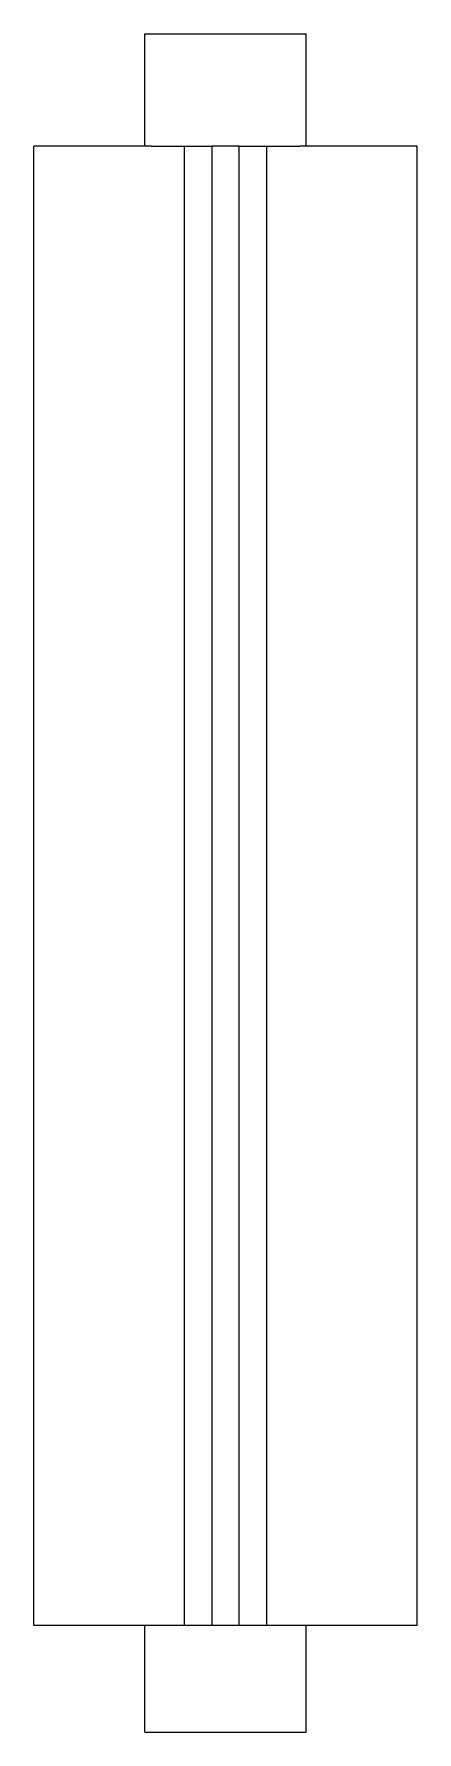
# Model space of a CAD drawing. Header units: metres. Extents: x 0 to 14, y -62.1 to 0.
import ezdxf

# ---------------------------------------------------------------- set-up
doc = ezdxf.new("R2010")
doc.units = ezdxf.units.M

msp = doc.modelspace()

# ---------------------------------------------------------------- linework, layer by layer
for points in [[(4.05, 0), (4.055, 0), (4.06, 0), (4.066, 0), (4.075, 0), (4.091, 0), (4.106, 0), (4.122, 0), (4.146, 0), (4.172, 0), (4.197, 0), (4.226, 0), (4.261, 0), (4.297, 0), (4.332, 0), (4.374, 0), (4.419, 0), (4.464, 0), (4.51, 0), (4.563, 0), (4.617, 0), (4.671, 0), (4.729, 0), (4.791, 0), (4.852, 0), (4.914, 0), (4.983, 0), (5.052, 0), (5.121, 0), (5.193, 0), (5.269, 0), (5.344, 0), (5.42, 0), (5.5, 0), (5.581, 0), (5.662, 0), (5.744, 0), (5.83, 0), (5.916, 0), (6.001, 0), (6.089, 0), (6.178, 0), (6.267, 0), (6.357, 0), (6.448, 0), (6.539, 0), (6.631, 0), (6.723, 0), (6.815, 0), (6.908, 0), (7, 0)], [(4.05, -4.1), (4.05, -4.018), (4.05, -3.936), (4.05, -3.854), (4.05, -3.772), (4.05, -3.69), (4.05, -3.608), (4.05, -3.526), (4.05, -3.444), (4.05, -3.362), (4.05, -3.28), (4.05, -3.198), (4.05, -3.116), (4.05, -3.034), (4.05, -2.952), (4.05, -2.87), (4.05, -2.788), (4.05, -2.706), (4.05, -2.624), (4.05, -2.542), (4.05, -2.46), (4.05, -2.378), (4.05, -2.296), (4.05, -2.214), (4.05, -2.132), (4.05, -2.05), (4.05, -1.968), (4.05, -1.886), (4.05, -1.804), (4.05, -1.722), (4.05, -1.64), (4.05, -1.558), (4.05, -1.476), (4.05, -1.394), (4.05, -1.312), (4.05, -1.23), (4.05, -1.148), (4.05, -1.066), (4.05, -0.984), (4.05, -0.902), (4.05, -0.82), (4.05, -0.738), (4.05, -0.656), (4.05, -0.574), (4.05, -0.492), (4.05, -0.41), (4.05, -0.328), (4.05, -0.246), (4.05, -0.164), (4.05, -0.082), (4.05, 0)], [(7, 0), (7.092, 0), (7.185, 0), (7.277, 0), (7.369, 0), (7.461, 0), (7.552, 0), (7.643, 0), (7.733, 0), (7.822, 0), (7.911, 0), (7.999, 0), (8.084, 0), (8.17, 0), (8.256, 0), (8.338, 0), (8.419, 0), (8.5, 0), (8.58, 0), (8.656, 0), (8.731, 0), (8.807, 0), (8.879, 0), (8.948, 0), (9.017, 0), (9.086, 0), (9.148, 0), (9.209, 0), (9.271, 0), (9.329, 0), (9.383, 0), (9.437, 0), (9.49, 0), (9.536, 0), (9.581, 0), (9.626, 0), (9.668, 0), (9.703, 0), (9.739, 0), (9.774, 0), (9.803, 0), (9.828, 0), (9.854, 0), (9.878, 0), (9.894, 0), (9.909, 0), (9.925, 0), (9.934, 0), (9.94, 0), (9.945, 0), (9.95, 0)], [(9.95, -4.1), (9.95, -4.018), (9.95, -3.936), (9.95, -3.854), (9.95, -3.772), (9.95, -3.69), (9.95, -3.608), (9.95, -3.526), (9.95, -3.444), (9.95, -3.362), (9.95, -3.28), (9.95, -3.198), (9.95, -3.116), (9.95, -3.034), (9.95, -2.952), (9.95, -2.87), (9.95, -2.788), (9.95, -2.706), (9.95, -2.624), (9.95, -2.542), (9.95, -2.46), (9.95, -2.378), (9.95, -2.296), (9.95, -2.214), (9.95, -2.132), (9.95, -2.05), (9.95, -1.968), (9.95, -1.886), (9.95, -1.804), (9.95, -1.722), (9.95, -1.64), (9.95, -1.558), (9.95, -1.476), (9.95, -1.394), (9.95, -1.312), (9.95, -1.23), (9.95, -1.148), (9.95, -1.066), (9.95, -0.984), (9.95, -0.902), (9.95, -0.82), (9.95, -0.738), (9.95, -0.656), (9.95, -0.574), (9.95, -0.492), (9.95, -0.41), (9.95, -0.328), (9.95, -0.246), (9.95, -0.164), (9.95, -0.082), (9.95, 0)], [(0, -58.2), (0, -57.118), (0, -56.036), (0, -54.954), (0, -53.872), (0, -52.79), (0, -51.708), (0, -50.626), (0, -49.544), (0, -48.462), (0, -47.38), (0, -46.298), (0, -45.216), (0, -44.134), (0, -43.052), (0, -41.97), (0, -40.888), (0, -39.806), (0, -38.724), (0, -37.642), (0, -36.56), (0, -35.478), (0, -34.396), (0, -33.314), (0, -32.232), (0, -31.15), (0, -30.068), (0, -28.986), (0, -27.904), (0, -26.822), (0, -25.74), (0, -24.658), (0, -23.576), (0, -22.494), (0, -21.412), (0, -20.33), (0, -19.248), (0, -18.166), (0, -17.084), (0, -16.002), (0, -14.92), (0, -13.838), (0, -12.756), (0, -11.674), (0, -10.592), (0, -9.51), (0, -8.428), (0, -7.346), (0, -6.264), (0, -5.182), (0, -4.1)], [(4.278, -4.1), (4.13, -4.1), (3.981, -4.1), (3.833, -4.1), (3.688, -4.1), (3.546, -4.1), (3.404, -4.1), (3.262, -4.1), (3.126, -4.1), (2.992, -4.1), (2.857, -4.1), (2.725, -4.1), (2.599, -4.1), (2.473, -4.1), (2.347, -4.1), (2.227, -4.1), (2.11, -4.1), (1.993, -4.1), (1.877, -4.1), (1.77, -4.1), (1.663, -4.1), (1.556, -4.1), (1.455, -4.1), (1.359, -4.1), (1.263, -4.1), (1.167, -4.1), (1.082, -4.1), (0.997, -4.1), (0.912, -4.1), (0.832, -4.1), (0.76, -4.1), (0.687, -4.1), (0.614, -4.1), (0.552, -4.1), (0.492, -4.1), (0.431, -4.1), (0.375, -4.1), (0.328, -4.1), (0.28, -4.1), (0.233, -4.1), (0.195, -4.1), (0.161, -4.1), (0.127, -4.1), (0.095, -4.1), (0.074, -4.1), (0.054, -4.1), (0.033, -4.1), (0.021, -4.1), (0.014, -4.1), (0.007, -4.1), (0, -4.1)], [(4.278, -4.1), (4.32, -4.1), (4.362, -4.1), (4.405, -4.1), (4.446, -4.1), (4.487, -4.1), (4.527, -4.1), (4.568, -4.1), (4.607, -4.1), (4.645, -4.1), (4.684, -4.1), (4.721, -4.1), (4.757, -4.1), (4.793, -4.1), (4.83, -4.1), (4.864, -4.1), (4.897, -4.1), (4.931, -4.1), (4.964, -4.1), (4.994, -4.1), (5.025, -4.1), (5.055, -4.1), (5.084, -4.1), (5.112, -4.1), (5.139, -4.1), (5.167, -4.1), (5.191, -4.1), (5.215, -4.1), (5.239, -4.1), (5.262, -4.1), (5.283, -4.1), (5.304, -4.1), (5.325, -4.1), (5.342, -4.1), (5.36, -4.1), (5.377, -4.1), (5.393, -4.1), (5.406, -4.1), (5.42, -4.1), (5.433, -4.1), (5.444, -4.1), (5.454, -4.1), (5.464, -4.1), (5.473, -4.1), (5.479, -4.1), (5.485, -4.1), (5.49, -4.1), (5.494, -4.1), (5.496, -4.1), (5.498, -4.1), (5.5, -4.1)], [(5.5, -58.2), (5.5, -57.118), (5.5, -56.036), (5.5, -54.954), (5.5, -53.872), (5.5, -52.79), (5.5, -51.708), (5.5, -50.626), (5.5, -49.544), (5.5, -48.462), (5.5, -47.38), (5.5, -46.298), (5.5, -45.216), (5.5, -44.134), (5.5, -43.052), (5.5, -41.97), (5.5, -40.888), (5.5, -39.806), (5.5, -38.724), (5.5, -37.642), (5.5, -36.56), (5.5, -35.478), (5.5, -34.396), (5.5, -33.314), (5.5, -32.232), (5.5, -31.15), (5.5, -30.068), (5.5, -28.986), (5.5, -27.904), (5.5, -26.822), (5.5, -25.74), (5.5, -24.658), (5.5, -23.576), (5.5, -22.494), (5.5, -21.412), (5.5, -20.33), (5.5, -19.248), (5.5, -18.166), (5.5, -17.084), (5.5, -16.002), (5.5, -14.92), (5.5, -13.838), (5.5, -12.756), (5.5, -11.674), (5.5, -10.592), (5.5, -9.51), (5.5, -8.428), (5.5, -7.346), (5.5, -6.264), (5.5, -5.182), (5.5, -4.1)], [(5.5, -4.1), (5.52, -4.1), (5.54, -4.1), (5.56, -4.1), (5.58, -4.1), (5.6, -4.1), (5.62, -4.1), (5.64, -4.1), (5.66, -4.1), (5.68, -4.1), (5.7, -4.1), (5.72, -4.1), (5.74, -4.1), (5.76, -4.1), (5.78, -4.1), (5.8, -4.1), (5.82, -4.1), (5.84, -4.1), (5.86, -4.1), (5.88, -4.1), (5.9, -4.1), (5.92, -4.1), (5.94, -4.1), (5.96, -4.1), (5.98, -4.1), (6, -4.1), (6.02, -4.1), (6.04, -4.1), (6.06, -4.1), (6.08, -4.1), (6.1, -4.1), (6.12, -4.1), (6.14, -4.1), (6.16, -4.1), (6.18, -4.1), (6.2, -4.1), (6.22, -4.1), (6.24, -4.1), (6.26, -4.1), (6.28, -4.1), (6.3, -4.1), (6.32, -4.1), (6.34, -4.1), (6.36, -4.1), (6.38, -4.1), (6.4, -4.1), (6.42, -4.1), (6.44, -4.1), (6.46, -4.1), (6.48, -4.1), (6.5, -4.1)], [(7.5, -4.1), (7.48, -4.1), (7.46, -4.1), (7.44, -4.1), (7.42, -4.1), (7.4, -4.1), (7.38, -4.1), (7.36, -4.1), (7.34, -4.1), (7.32, -4.1), (7.3, -4.1), (7.28, -4.1), (7.26, -4.1), (7.24, -4.1), (7.22, -4.1), (7.2, -4.1), (7.18, -4.1), (7.16, -4.1), (7.14, -4.1), (7.12, -4.1), (7.1, -4.1), (7.08, -4.1), (7.06, -4.1), (7.04, -4.1), (7.02, -4.1), (7, -4.1), (6.98, -4.1), (6.96, -4.1), (6.94, -4.1), (6.92, -4.1), (6.9, -4.1), (6.88, -4.1), (6.86, -4.1), (6.84, -4.1), (6.82, -4.1), (6.8, -4.1), (6.78, -4.1), (6.76, -4.1), (6.74, -4.1), (6.72, -4.1), (6.7, -4.1), (6.68, -4.1), (6.66, -4.1), (6.64, -4.1), (6.62, -4.1), (6.6, -4.1), (6.58, -4.1), (6.56, -4.1), (6.54, -4.1), (6.52, -4.1), (6.5, -4.1)], [(6.5, -4.1), (6.5, -5.182), (6.5, -6.264), (6.5, -7.346), (6.5, -8.428), (6.5, -9.51), (6.5, -10.592), (6.5, -11.674), (6.5, -12.756), (6.5, -13.838), (6.5, -14.92), (6.5, -16.002), (6.5, -17.084), (6.5, -18.166), (6.5, -19.248), (6.5, -20.33), (6.5, -21.412), (6.5, -22.494), (6.5, -23.576), (6.5, -24.658), (6.5, -25.74), (6.5, -26.822), (6.5, -27.904), (6.5, -28.986), (6.5, -30.068), (6.5, -31.15), (6.5, -32.232), (6.5, -33.314), (6.5, -34.396), (6.5, -35.478), (6.5, -36.56), (6.5, -37.642), (6.5, -38.724), (6.5, -39.806), (6.5, -40.888), (6.5, -41.97), (6.5, -43.052), (6.5, -44.134), (6.5, -45.216), (6.5, -46.298), (6.5, -47.38), (6.5, -48.462), (6.5, -49.544), (6.5, -50.626), (6.5, -51.708), (6.5, -52.79), (6.5, -53.872), (6.5, -54.954), (6.5, -56.036), (6.5, -57.118), (6.5, -58.2)], [(7.5, -58.2), (7.5, -57.118), (7.5, -56.036), (7.5, -54.954), (7.5, -53.872), (7.5, -52.79), (7.5, -51.708), (7.5, -50.626), (7.5, -49.544), (7.5, -48.462), (7.5, -47.38), (7.5, -46.298), (7.5, -45.216), (7.5, -44.134), (7.5, -43.052), (7.5, -41.97), (7.5, -40.888), (7.5, -39.806), (7.5, -38.724), (7.5, -37.642), (7.5, -36.56), (7.5, -35.478), (7.5, -34.396), (7.5, -33.314), (7.5, -32.232), (7.5, -31.15), (7.5, -30.068), (7.5, -28.986), (7.5, -27.904), (7.5, -26.822), (7.5, -25.74), (7.5, -24.658), (7.5, -23.576), (7.5, -22.494), (7.5, -21.412), (7.5, -20.33), (7.5, -19.248), (7.5, -18.166), (7.5, -17.084), (7.5, -16.002), (7.5, -14.92), (7.5, -13.838), (7.5, -12.756), (7.5, -11.674), (7.5, -10.592), (7.5, -9.51), (7.5, -8.428), (7.5, -7.346), (7.5, -6.264), (7.5, -5.182), (7.5, -4.1)], [(7.5, -4.1), (7.52, -4.1), (7.54, -4.1), (7.56, -4.1), (7.58, -4.1), (7.6, -4.1), (7.62, -4.1), (7.64, -4.1), (7.66, -4.1), (7.68, -4.1), (7.7, -4.1), (7.72, -4.1), (7.74, -4.1), (7.76, -4.1), (7.78, -4.1), (7.8, -4.1), (7.82, -4.1), (7.84, -4.1), (7.86, -4.1), (7.88, -4.1), (7.9, -4.1), (7.92, -4.1), (7.94, -4.1), (7.96, -4.1), (7.98, -4.1), (8, -4.1), (8.02, -4.1), (8.04, -4.1), (8.06, -4.1), (8.08, -4.1), (8.1, -4.1), (8.12, -4.1), (8.14, -4.1), (8.16, -4.1), (8.18, -4.1), (8.2, -4.1), (8.22, -4.1), (8.24, -4.1), (8.26, -4.1), (8.28, -4.1), (8.3, -4.1), (8.32, -4.1), (8.34, -4.1), (8.36, -4.1), (8.38, -4.1), (8.4, -4.1), (8.42, -4.1), (8.44, -4.1), (8.46, -4.1), (8.48, -4.1), (8.5, -4.1)], [(8.5, -4.1), (8.5, -5.182), (8.5, -6.264), (8.5, -7.346), (8.5, -8.428), (8.5, -9.51), (8.5, -10.592), (8.5, -11.674), (8.5, -12.756), (8.5, -13.838), (8.5, -14.92), (8.5, -16.002), (8.5, -17.084), (8.5, -18.166), (8.5, -19.248), (8.5, -20.33), (8.5, -21.412), (8.5, -22.494), (8.5, -23.576), (8.5, -24.658), (8.5, -25.74), (8.5, -26.822), (8.5, -27.904), (8.5, -28.986), (8.5, -30.068), (8.5, -31.15), (8.5, -32.232), (8.5, -33.314), (8.5, -34.396), (8.5, -35.478), (8.5, -36.56), (8.5, -37.642), (8.5, -38.724), (8.5, -39.806), (8.5, -40.888), (8.5, -41.97), (8.5, -43.052), (8.5, -44.134), (8.5, -45.216), (8.5, -46.298), (8.5, -47.38), (8.5, -48.462), (8.5, -49.544), (8.5, -50.626), (8.5, -51.708), (8.5, -52.79), (8.5, -53.872), (8.5, -54.954), (8.5, -56.036), (8.5, -57.118), (8.5, -58.2)], [(8.5, -4.1), (8.502, -4.1), (8.504, -4.1), (8.506, -4.1), (8.51, -4.1), (8.515, -4.1), (8.521, -4.1), (8.527, -4.1), (8.536, -4.1), (8.546, -4.1), (8.556, -4.1), (8.567, -4.1), (8.58, -4.1), (8.594, -4.1), (8.607, -4.1), (8.623, -4.1), (8.64, -4.1), (8.658, -4.1), (8.675, -4.1), (8.696, -4.1), (8.717, -4.1), (8.738, -4.1), (8.761, -4.1), (8.785, -4.1), (8.809, -4.1), (8.833, -4.1), (8.861, -4.1), (8.888, -4.1), (8.916, -4.1), (8.945, -4.1), (8.975, -4.1), (9.006, -4.1), (9.036, -4.1), (9.069, -4.1), (9.103, -4.1), (9.136, -4.1), (9.17, -4.1), (9.207, -4.1), (9.243, -4.1), (9.279, -4.1), (9.316, -4.1), (9.355, -4.1), (9.393, -4.1), (9.432, -4.1), (9.473, -4.1), (9.513, -4.1), (9.554, -4.1), (9.595, -4.1), (9.638, -4.1), (9.68, -4.1), (9.722, -4.1)], [(14, -4.1), (13.993, -4.1), (13.986, -4.1), (13.979, -4.1), (13.967, -4.1), (13.946, -4.1), (13.926, -4.1), (13.905, -4.1), (13.873, -4.1), (13.839, -4.1), (13.805, -4.1), (13.767, -4.1), (13.72, -4.1), (13.672, -4.1), (13.625, -4.1), (13.569, -4.1), (13.508, -4.1), (13.448, -4.1), (13.386, -4.1), (13.313, -4.1), (13.24, -4.1), (13.168, -4.1), (13.088, -4.1), (13.003, -4.1), (12.918, -4.1), (12.833, -4.1), (12.737, -4.1), (12.641, -4.1), (12.545, -4.1), (12.444, -4.1), (12.337, -4.1), (12.23, -4.1), (12.123, -4.1), (12.007, -4.1), (11.89, -4.1), (11.773, -4.1), (11.653, -4.1), (11.527, -4.1), (11.401, -4.1), (11.275, -4.1), (11.143, -4.1), (11.008, -4.1), (10.874, -4.1), (10.738, -4.1), (10.596, -4.1), (10.454, -4.1), (10.312, -4.1), (10.167, -4.1), (10.019, -4.1), (9.87, -4.1), (9.722, -4.1)], [(14, -58.2), (14, -57.118), (14, -56.036), (14, -54.954), (14, -53.872), (14, -52.79), (14, -51.708), (14, -50.626), (14, -49.544), (14, -48.462), (14, -47.38), (14, -46.298), (14, -45.216), (14, -44.134), (14, -43.052), (14, -41.97), (14, -40.888), (14, -39.806), (14, -38.724), (14, -37.642), (14, -36.56), (14, -35.478), (14, -34.396), (14, -33.314), (14, -32.232), (14, -31.15), (14, -30.068), (14, -28.986), (14, -27.904), (14, -26.822), (14, -25.74), (14, -24.658), (14, -23.576), (14, -22.494), (14, -21.412), (14, -20.33), (14, -19.248), (14, -18.166), (14, -17.084), (14, -16.002), (14, -14.92), (14, -13.838), (14, -12.756), (14, -11.674), (14, -10.592), (14, -9.51), (14, -8.428), (14, -7.346), (14, -6.264), (14, -5.182), (14, -4.1)], [(4.278, -58.2), (4.13, -58.2), (3.981, -58.2), (3.833, -58.2), (3.688, -58.2), (3.546, -58.2), (3.404, -58.2), (3.262, -58.2), (3.126, -58.2), (2.992, -58.2), (2.857, -58.2), (2.725, -58.2), (2.599, -58.2), (2.473, -58.2), (2.347, -58.2), (2.227, -58.2), (2.11, -58.2), (1.993, -58.2), (1.877, -58.2), (1.77, -58.2), (1.663, -58.2), (1.556, -58.2), (1.455, -58.2), (1.359, -58.2), (1.263, -58.2), (1.167, -58.2), (1.082, -58.2), (0.997, -58.2), (0.912, -58.2), (0.832, -58.2), (0.76, -58.2), (0.687, -58.2), (0.614, -58.2), (0.552, -58.2), (0.492, -58.2), (0.431, -58.2), (0.375, -58.2), (0.328, -58.2), (0.28, -58.2), (0.233, -58.2), (0.195, -58.2), (0.161, -58.2), (0.127, -58.2), (0.095, -58.2), (0.074, -58.2), (0.054, -58.2), (0.033, -58.2), (0.021, -58.2), (0.014, -58.2), (0.007, -58.2), (0, -58.2)], [(4.05, -62.1), (4.05, -62.022), (4.05, -61.944), (4.05, -61.866), (4.05, -61.788), (4.05, -61.71), (4.05, -61.632), (4.05, -61.554), (4.05, -61.476), (4.05, -61.398), (4.05, -61.32), (4.05, -61.242), (4.05, -61.164), (4.05, -61.086), (4.05, -61.008), (4.05, -60.93), (4.05, -60.852), (4.05, -60.774), (4.05, -60.696), (4.05, -60.618), (4.05, -60.54), (4.05, -60.462), (4.05, -60.384), (4.05, -60.306), (4.05, -60.228), (4.05, -60.15), (4.05, -60.072), (4.05, -59.994), (4.05, -59.916), (4.05, -59.838), (4.05, -59.76), (4.05, -59.682), (4.05, -59.604), (4.05, -59.526), (4.05, -59.448), (4.05, -59.37), (4.05, -59.292), (4.05, -59.214), (4.05, -59.136), (4.05, -59.058), (4.05, -58.98), (4.05, -58.902), (4.05, -58.824), (4.05, -58.746), (4.05, -58.668), (4.05, -58.59), (4.05, -58.512), (4.05, -58.434), (4.05, -58.356), (4.05, -58.278), (4.05, -58.2)], [(5.5, -58.2), (5.498, -58.2), (5.496, -58.2), (5.494, -58.2), (5.49, -58.2), (5.485, -58.2), (5.479, -58.2), (5.473, -58.2), (5.464, -58.2), (5.454, -58.2), (5.444, -58.2), (5.433, -58.2), (5.42, -58.2), (5.406, -58.2), (5.393, -58.2), (5.377, -58.2), (5.36, -58.2), (5.342, -58.2), (5.325, -58.2), (5.304, -58.2), (5.283, -58.2), (5.262, -58.2), (5.239, -58.2), (5.215, -58.2), (5.191, -58.2), (5.167, -58.2), (5.139, -58.2), (5.112, -58.2), (5.084, -58.2), (5.055, -58.2), (5.025, -58.2), (4.994, -58.2), (4.964, -58.2), (4.931, -58.2), (4.897, -58.2), (4.864, -58.2), (4.83, -58.2), (4.793, -58.2), (4.757, -58.2), (4.721, -58.2), (4.684, -58.2), (4.645, -58.2), (4.607, -58.2), (4.568, -58.2), (4.527, -58.2), (4.487, -58.2), (4.446, -58.2), (4.405, -58.2), (4.362, -58.2), (4.32, -58.2), (4.278, -58.2)], [(6.5, -58.2), (6.48, -58.2), (6.46, -58.2), (6.44, -58.2), (6.42, -58.2), (6.4, -58.2), (6.38, -58.2), (6.36, -58.2), (6.34, -58.2), (6.32, -58.2), (6.3, -58.2), (6.28, -58.2), (6.26, -58.2), (6.24, -58.2), (6.22, -58.2), (6.2, -58.2), (6.18, -58.2), (6.16, -58.2), (6.14, -58.2), (6.12, -58.2), (6.1, -58.2), (6.08, -58.2), (6.06, -58.2), (6.04, -58.2), (6.02, -58.2), (6, -58.2), (5.98, -58.2), (5.96, -58.2), (5.94, -58.2), (5.92, -58.2), (5.9, -58.2), (5.88, -58.2), (5.86, -58.2), (5.84, -58.2), (5.82, -58.2), (5.8, -58.2), (5.78, -58.2), (5.76, -58.2), (5.74, -58.2), (5.72, -58.2), (5.7, -58.2), (5.68, -58.2), (5.66, -58.2), (5.64, -58.2), (5.62, -58.2), (5.6, -58.2), (5.58, -58.2), (5.56, -58.2), (5.54, -58.2), (5.52, -58.2), (5.5, -58.2)], [(7.5, -58.2), (7.48, -58.2), (7.46, -58.2), (7.44, -58.2), (7.42, -58.2), (7.4, -58.2), (7.38, -58.2), (7.36, -58.2), (7.34, -58.2), (7.32, -58.2), (7.3, -58.2), (7.28, -58.2), (7.26, -58.2), (7.24, -58.2), (7.22, -58.2), (7.2, -58.2), (7.18, -58.2), (7.16, -58.2), (7.14, -58.2), (7.12, -58.2), (7.1, -58.2), (7.08, -58.2), (7.06, -58.2), (7.04, -58.2), (7.02, -58.2), (7, -58.2), (6.98, -58.2), (6.96, -58.2), (6.94, -58.2), (6.92, -58.2), (6.9, -58.2), (6.88, -58.2), (6.86, -58.2), (6.84, -58.2), (6.82, -58.2), (6.8, -58.2), (6.78, -58.2), (6.76, -58.2), (6.74, -58.2), (6.72, -58.2), (6.7, -58.2), (6.68, -58.2), (6.66, -58.2), (6.64, -58.2), (6.62, -58.2), (6.6, -58.2), (6.58, -58.2), (6.56, -58.2), (6.54, -58.2), (6.52, -58.2), (6.5, -58.2)], [(8.5, -58.2), (8.48, -58.2), (8.46, -58.2), (8.44, -58.2), (8.42, -58.2), (8.4, -58.2), (8.38, -58.2), (8.36, -58.2), (8.34, -58.2), (8.32, -58.2), (8.3, -58.2), (8.28, -58.2), (8.26, -58.2), (8.24, -58.2), (8.22, -58.2), (8.2, -58.2), (8.18, -58.2), (8.16, -58.2), (8.14, -58.2), (8.12, -58.2), (8.1, -58.2), (8.08, -58.2), (8.06, -58.2), (8.04, -58.2), (8.02, -58.2), (8, -58.2), (7.98, -58.2), (7.96, -58.2), (7.94, -58.2), (7.92, -58.2), (7.9, -58.2), (7.88, -58.2), (7.86, -58.2), (7.84, -58.2), (7.82, -58.2), (7.8, -58.2), (7.78, -58.2), (7.76, -58.2), (7.74, -58.2), (7.72, -58.2), (7.7, -58.2), (7.68, -58.2), (7.66, -58.2), (7.64, -58.2), (7.62, -58.2), (7.6, -58.2), (7.58, -58.2), (7.56, -58.2), (7.54, -58.2), (7.52, -58.2), (7.5, -58.2)], [(9.722, -58.2), (9.68, -58.2), (9.638, -58.2), (9.595, -58.2), (9.554, -58.2), (9.513, -58.2), (9.473, -58.2), (9.432, -58.2), (9.393, -58.2), (9.355, -58.2), (9.316, -58.2), (9.279, -58.2), (9.243, -58.2), (9.207, -58.2), (9.17, -58.2), (9.136, -58.2), (9.103, -58.2), (9.069, -58.2), (9.036, -58.2), (9.006, -58.2), (8.975, -58.2), (8.945, -58.2), (8.916, -58.2), (8.888, -58.2), (8.861, -58.2), (8.833, -58.2), (8.809, -58.2), (8.785, -58.2), (8.761, -58.2), (8.738, -58.2), (8.717, -58.2), (8.696, -58.2), (8.675, -58.2), (8.658, -58.2), (8.64, -58.2), (8.623, -58.2), (8.607, -58.2), (8.594, -58.2), (8.58, -58.2), (8.567, -58.2), (8.556, -58.2), (8.546, -58.2), (8.536, -58.2), (8.527, -58.2), (8.521, -58.2), (8.515, -58.2), (8.51, -58.2), (8.506, -58.2), (8.504, -58.2), (8.502, -58.2), (8.5, -58.2)], [(14, -58.2), (13.993, -58.2), (13.986, -58.2), (13.979, -58.2), (13.967, -58.2), (13.946, -58.2), (13.926, -58.2), (13.905, -58.2), (13.873, -58.2), (13.839, -58.2), (13.805, -58.2), (13.767, -58.2), (13.72, -58.2), (13.672, -58.2), (13.625, -58.2), (13.569, -58.2), (13.508, -58.2), (13.448, -58.2), (13.386, -58.2), (13.313, -58.2), (13.24, -58.2), (13.168, -58.2), (13.088, -58.2), (13.003, -58.2), (12.918, -58.2), (12.833, -58.2), (12.737, -58.2), (12.641, -58.2), (12.545, -58.2), (12.444, -58.2), (12.337, -58.2), (12.23, -58.2), (12.123, -58.2), (12.007, -58.2), (11.89, -58.2), (11.773, -58.2), (11.653, -58.2), (11.527, -58.2), (11.401, -58.2), (11.275, -58.2), (11.143, -58.2), (11.008, -58.2), (10.874, -58.2), (10.738, -58.2), (10.596, -58.2), (10.454, -58.2), (10.312, -58.2), (10.167, -58.2), (10.019, -58.2), (9.87, -58.2), (9.722, -58.2)], [(9.95, -62.1), (9.95, -62.022), (9.95, -61.944), (9.95, -61.866), (9.95, -61.788), (9.95, -61.71), (9.95, -61.632), (9.95, -61.554), (9.95, -61.476), (9.95, -61.398), (9.95, -61.32), (9.95, -61.242), (9.95, -61.164), (9.95, -61.086), (9.95, -61.008), (9.95, -60.93), (9.95, -60.852), (9.95, -60.774), (9.95, -60.696), (9.95, -60.618), (9.95, -60.54), (9.95, -60.462), (9.95, -60.384), (9.95, -60.306), (9.95, -60.228), (9.95, -60.15), (9.95, -60.072), (9.95, -59.994), (9.95, -59.916), (9.95, -59.838), (9.95, -59.76), (9.95, -59.682), (9.95, -59.604), (9.95, -59.526), (9.95, -59.448), (9.95, -59.37), (9.95, -59.292), (9.95, -59.214), (9.95, -59.136), (9.95, -59.058), (9.95, -58.98), (9.95, -58.902), (9.95, -58.824), (9.95, -58.746), (9.95, -58.668), (9.95, -58.59), (9.95, -58.512), (9.95, -58.434), (9.95, -58.356), (9.95, -58.278), (9.95, -58.2)], [(4.05, -62.1), (4.055, -62.1), (4.06, -62.1), (4.066, -62.1), (4.075, -62.1), (4.091, -62.1), (4.106, -62.1), (4.122, -62.1), (4.146, -62.1), (4.172, -62.1), (4.197, -62.1), (4.226, -62.1), (4.261, -62.1), (4.297, -62.1), (4.332, -62.1), (4.374, -62.1), (4.419, -62.1), (4.464, -62.1), (4.51, -62.1), (4.563, -62.1), (4.617, -62.1), (4.671, -62.1), (4.729, -62.1), (4.791, -62.1), (4.852, -62.1), (4.914, -62.1), (4.983, -62.1), (5.052, -62.1), (5.121, -62.1), (5.193, -62.1), (5.269, -62.1), (5.344, -62.1), (5.42, -62.1), (5.5, -62.1), (5.581, -62.1), (5.662, -62.1), (5.744, -62.1), (5.83, -62.1), (5.916, -62.1), (6.001, -62.1), (6.089, -62.1), (6.178, -62.1), (6.267, -62.1), (6.357, -62.1), (6.448, -62.1), (6.539, -62.1), (6.631, -62.1), (6.723, -62.1), (6.815, -62.1), (6.908, -62.1), (7, -62.1)], [(7, -62.1), (7.092, -62.1), (7.185, -62.1), (7.277, -62.1), (7.369, -62.1), (7.461, -62.1), (7.552, -62.1), (7.643, -62.1), (7.733, -62.1), (7.822, -62.1), (7.911, -62.1), (7.999, -62.1), (8.084, -62.1), (8.17, -62.1), (8.256, -62.1), (8.338, -62.1), (8.419, -62.1), (8.5, -62.1), (8.58, -62.1), (8.656, -62.1), (8.731, -62.1), (8.807, -62.1), (8.879, -62.1), (8.948, -62.1), (9.017, -62.1), (9.086, -62.1), (9.148, -62.1), (9.209, -62.1), (9.271, -62.1), (9.329, -62.1), (9.383, -62.1), (9.437, -62.1), (9.49, -62.1), (9.536, -62.1), (9.581, -62.1), (9.626, -62.1), (9.668, -62.1), (9.703, -62.1), (9.739, -62.1), (9.774, -62.1), (9.803, -62.1), (9.828, -62.1), (9.854, -62.1), (9.878, -62.1), (9.894, -62.1), (9.909, -62.1), (9.925, -62.1), (9.934, -62.1), (9.94, -62.1), (9.945, -62.1), (9.95, -62.1)]]:
    msp.add_lwpolyline(points)

doc.saveas('drawing.dxf')
